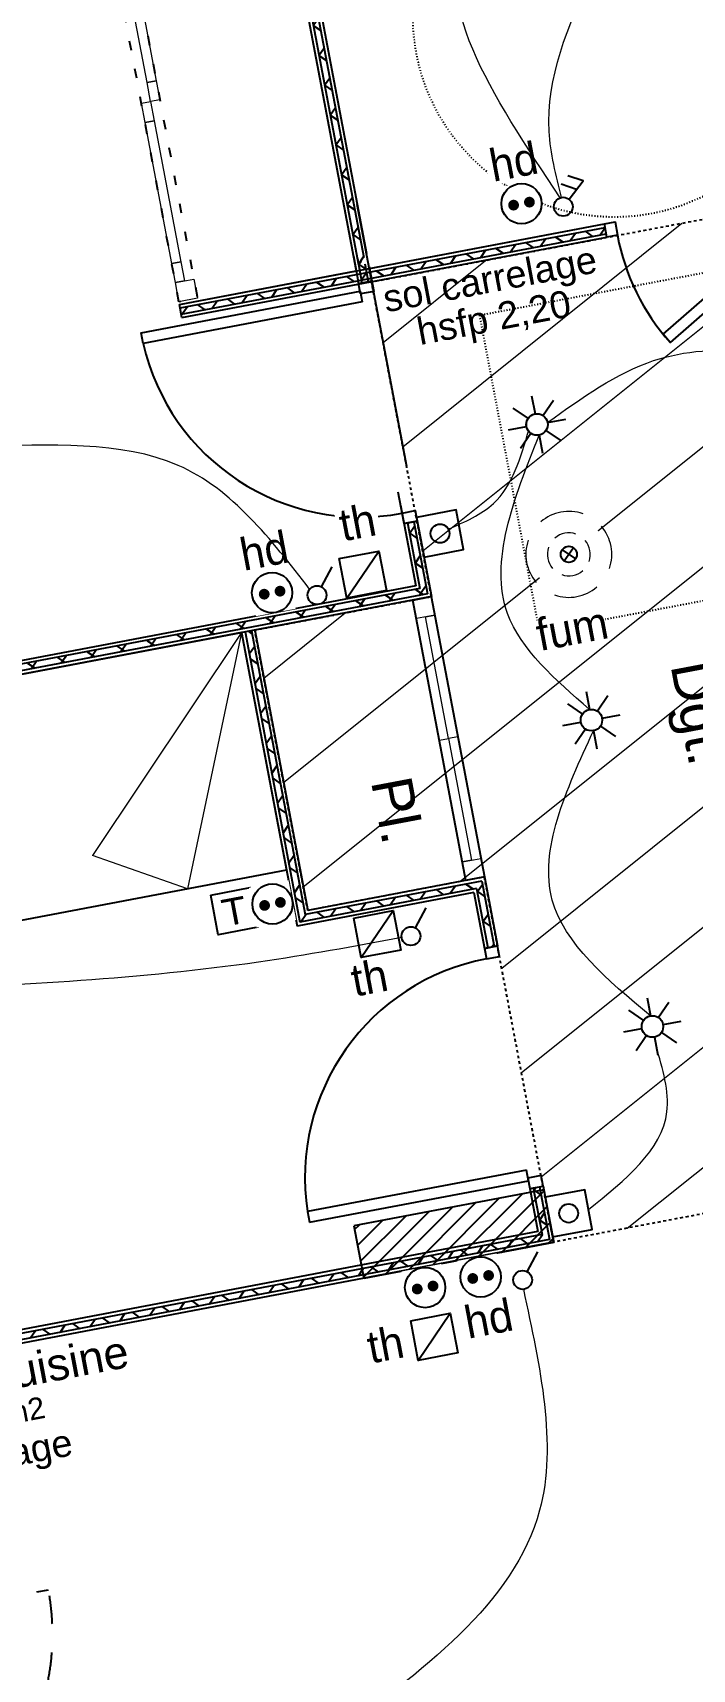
# Model space of a CAD drawing. Header units: centimetres. Extents: x 209280 to 319866, y -365283 to -277503.
# Drawn here: x 218243 to 220700, y -330069 to -323979 of the extents above; entities that cross this region are included whole.
import ezdxf

# ---------------------------------------------------------------- set-up
doc = ezdxf.new("R2010")
doc.units = ezdxf.units.CM
doc.linetypes.add('Style de ligne -1', pattern=[0.41664, 0.20828, -0.20836])
doc.linetypes.add('Style de ligne -5', pattern=[0.20828, 0.069425, -0.138855])
doc.layers.get('0').update_dxf_attribs({"color": 252})
doc.layers.add('3-BAT C-Niveau 1', color=252, linetype='Continuous')
for name, color, linetype, lineweight in [('prlm-ELEC-CFA', 1, 'Continuous', 25), ('prlm-ELEC-CFO', 1, 'Continuous', 25), ('prlm-ELEC-SSI', 6, 'Continuous', 25)]:
    doc.layers.add(name, color=color, linetype=linetype, lineweight=lineweight)
doc.styles.add('Helvetica', font='arial.ttf')
doc.styles.add('Lucida Grande', font='')
doc.styles.add('prlm-elec-cfa', font='comic.ttf', dxfattribs={"height": 12})
doc.styles.add('prlm-elec-cfo', font='comic.ttf', dxfattribs={"height": 12})
doc.styles.add('prlm-elec-ssi', font='comic.ttf', dxfattribs={"height": 12})
doc.styles.get("Standard").update_dxf_attribs({"font": 'isocp.shx', "height": 100})
doc.styles.get('Lucida Grande').set_extended_font_data('Lucida Grande')
pattern_1 = [(45, (89146.82, 134700.79), (-31.2347524, 39.0434405), [])]

# ---------------------------------------------------------------- blocks, each defined once
blk = doc.blocks.new('PORTE FENETRE TYPE 1')
at = {"linetype": 'Style de ligne -1', "ltscale": 50.8}
for p, q in [((4, 16), (4, 105)), ((182, 105), (182, 16))]:
    blk.add_line(p, q, dxfattribs=at)
at = {"linetype": 'Continuous', "lineweight": 25, "flags": 128}
for points in [[(-2, 18), (0, 18), (0, 14)], [(272, 18), (270, 18), (270, 14)], [(0, 8), (0, -18), (-2, -18)], [(270, 8), (270, -18), (272, -18)]]:
    blk.add_lwpolyline(points, dxfattribs=at)
at = {"linetype": 'Continuous', "flags": 128}
for points in [[(-2, 14), (6, 14), (6, 8), (-2, 8)], [(4, 16), (10, 16), (10, 10), (4, 10)], [(10, 16), (87, 16), (87, 14.5), (10, 14.5)], [(87, 16), (93, 16), (93, 10), (87, 10)], [(93, 16), (99, 16), (99, 10), (93, 10)], [(99, 16), (176, 16), (176, 14.5), (99, 14.5)], [(176, 16), (182, 16), (182, 10), (176, 10)], [(180, 14), (186, 14), (186, 8), (180, 8)], [(186, 14), (264, 14), (264, 12.5), (186, 12.5)], [(264, 14), (270, 14), (270, 8), (264, 8)], [(264, 14), (272, 14), (272, 8), (264, 8)], [(10, 11.5), (87, 11.5), (87, 10), (10, 10)], [(99, 11.5), (176, 11.5), (176, 10), (99, 10)], [(186, 9.5), (264, 9.5), (264, 8), (186, 8)]]:
    blk.add_lwpolyline(points, close=True, dxfattribs=at)
at = {"linetype": 'Style de ligne -1', "ltscale": 50.8}
for centre, start, end in [((4, 16), 360, 90), ((182, 16), 90, 180)]:
    blk.add_arc(centre, 89, start, end, dxfattribs=at)
at = {"insert": (74.62, 0.04), "char_height": 10.161, "attachment_point": 1, "line_spacing_factor": 0.978845, "style": 'Lucida Grande'}
blk.add_mtext('PF+VR ', dxfattribs=at)
blk = doc.blocks.new('xi.fum')
at = {"color": 0}
blk.add_wipeout([(-10.61, -10.61), (-15, 0), (-10.61, 10.61), (0, 15), (10.61, 10.61), (15, 0), (10.61, -10.61), (0, -15)], dxfattribs=at).dxf.layer = 'prlm-ELEC-SSI'
at = {"layer": 'prlm-ELEC-SSI', "color": 0}
for points in [[(-2.12, 2.12), (2.12, -2.12)], [(2.12, 2.12), (-2.12, -2.12)]]:
    blk.add_lwpolyline(points, dxfattribs=at)
blk.add_circle((0, 0), 3, dxfattribs=at)
at = {"layer": 'prlm-ELEC-SSI', "color": 0, "lineweight": 13}
for radius, start, end in [(16, 60, 120), (16, 150, 210), (8, 60, 120), (16, 330, 30), (8, 150, 210), (8, 330, 30), (8, 240, 300), (16, 240, 300)]:
    blk.add_arc((0, 0), radius, start, end, dxfattribs=at)
blk = doc.blocks.new('xi.PC')
at = {"color": 0, "lineweight": 5}
blk.add_wipeout([(-7.5, -7.5), (7.5, -7.5), (7.5, 7.5), (-7.5, 7.5)], dxfattribs=at).dxf.layer = 'prlm-ELEC-CFO'
at = {"layer": 'prlm-ELEC-CFO', "color": 0, "linetype": 'ByBlock', "lineweight": 5, "const_width": 2}
for points in [[(-4, 0, 1), (-2, 0, 1)], [(2, 0, 1), (4, 0, 1)]]:
    blk.add_lwpolyline(points, format="xyb", close=True, dxfattribs=at)
at = {"layer": 'prlm-ELEC-CFO', "color": 0, "linetype": 'ByBlock', "lineweight": -2}
blk.add_circle((0, 0), 7.5, dxfattribs=at)
blk = doc.blocks.new('xi.PCHD')
at = {"color": 0, "lineweight": 5}
blk.add_wipeout([(-7.5, -7.5), (7.5, -7.5), (7.5, 7.5), (-7.5, 7.5)], dxfattribs=at).dxf.layer = 'prlm-ELEC-CFO'
at = {"layer": 'prlm-ELEC-CFO', "color": 0, "linetype": 'ByBlock', "lineweight": 5, "const_width": 2}
for points in [[(-4, 0, 1), (-2, 0, 1)], [(2, 0, 1), (4, 0, 1)]]:
    blk.add_lwpolyline(points, format="xyb", close=True, dxfattribs=at)
at = {"layer": 'prlm-ELEC-CFO', "color": 0, "linetype": 'ByBlock', "lineweight": -2}
blk.add_circle((0, 0), 7.5, dxfattribs=at)
blk = doc.blocks.new('xi.SA')
at = {"layer": 'prlm-ELEC-CFO', "color": 0}
blk.add_lwpolyline([(0.2, -1.28), (5.5, 5.28)], dxfattribs=at)
blk.add_circle((-2, -4), 3.5, dxfattribs=at)
blk = doc.blocks.new('xi.DA')
at = {"layer": 'prlm-ELEC-CFO', "color": 0}
for points in [[(0.61, -1.67), (7.04, 4.05), (1.81, 7.01)], [(4.05, 1.39), (-1.17, 4.34)]]:
    blk.add_lwpolyline(points, dxfattribs=at)
blk.add_circle((-2, -4), 3.5, dxfattribs=at)
blk = doc.blocks.new('xi.BP')
at = {"layer": 'prlm-ELEC-CFO', "color": 0, "flags": 128}
blk.add_lwpolyline([(-7.5, -7.5), (7.5, -7.5), (7.5, 7.5), (-7.5, 7.5)], close=True, dxfattribs=at)
at = {"layer": 'prlm-ELEC-CFO', "color": 0}
blk.add_circle((0, 0), 3.5, dxfattribs=at)
blk = doc.blocks.new('xi.SPOT')
at = {"color": 0, "lineweight": 5}
blk.add_wipeout([(-4, 0), (-2.83, -2.83), (0, -4), (2.83, -2.83), (4, 0), (2.83, 2.83), (0, 4), (-2.83, 2.83)], dxfattribs=at).dxf.layer = 'prlm-ELEC-CFO'
at = {"layer": 'prlm-ELEC-CFO', "color": 0, "linetype": 'ByBlock', "lineweight": -2, "flags": 128}
for points in [[(-7.69, 7.69), (-2.83, 2.83)], [(0, 10.88), (0, 4)], [(7.69, 7.69), (2.83, 2.83)], [(-10.88, 0), (-4, 0)], [(4, 0), (10.88, 0)], [(-2.83, -2.83), (-7.69, -7.69)], [(0, -4), (0, -10.88)], [(2.83, -2.83), (7.69, -7.69)]]:
    blk.add_lwpolyline(points, dxfattribs=at)
at = {"layer": 'prlm-ELEC-CFO', "color": 0, "linetype": 'ByBlock', "lineweight": -2}
blk.add_circle((0, 0), 4, dxfattribs=at)
blk = doc.blocks.new('xi.TEL')
at = {"layer": 'prlm-ELEC-CFA', "color": 0, "linetype": 'ByBlock', "lineweight": -2, "flags": 128}
blk.add_lwpolyline([(-7.5, 7.5), (7.5, 7.5), (7.5, -7.5), (-7.5, -7.5)], close=True, dxfattribs=at)
at = {"layer": 'prlm-ELEC-CFA', "color": 0, "linetype": 'ByBlock', "insert": (0, 0), "char_height": 10, "width": 11.36, "attachment_point": 5}
blk.add_mtext('{\\fVerdana|b0|i0|c0|p34;T}', dxfattribs=at)
blk = doc.blocks.new('Groupe-42-1')
at = {"linetype": 'Continuous', "lineweight": 18}
for p, q in [((13006.05, -46091.17), (12950.52, -46174.2)), ((13006.05, -46091.17), (12985.93, -46186.59)), ((12985.93, -46186.59), (12950.46, -46174.17)), ((12985.93, -46186.59), (13022.86, -46179.58))]:
    blk.add_line(p, q, dxfattribs=at)
at = {"linetype": 'Continuous', "flags": 128}
blk.add_lwpolyline([(13006.05, -46091.17), (13022.79, -46179.6), (12836.11, -46214.95), (12819.36, -46126.53)], close=True, dxfattribs=at)
blk = doc.blocks.new('Groupe-43-1')
at = {"linetype": 'Continuous', "flags": 128}
blk.add_lwpolyline([(13089.59, -46183.44), (13069.82, -46079.09), (13076.7, -46077.79), (13096.47, -46182.14)], close=True, dxfattribs=at)
at = {"linetype": 'Continuous', "lineweight": 18, "flags": 128}
for points in [[(13071.12, -46085.97), (13069.82, -46079.09), (13076.7, -46077.79), (13078, -46084.67)], [(13083.14, -46130.62), (13074.56, -46085.32), (13078, -46084.67), (13086.58, -46129.96)], [(13088.29, -46176.56), (13079.7, -46131.27), (13083.14, -46130.62), (13091.72, -46175.91)], [(13089.59, -46183.44), (13088.29, -46176.56), (13095.16, -46175.26), (13096.47, -46182.14)]]:
    blk.add_lwpolyline(points, close=True, dxfattribs=at)
blk = doc.blocks.new('Sol carrelage')
at = {"insert": (0, -0.78), "char_height": 10.0872, "attachment_point": 2, "line_spacing_factor": 0.834288, "style": 'Helvetica'}
blk.add_mtext('sol carrelage', dxfattribs=at)
blk = doc.blocks.new('hsfp 2.20')
at = {"insert": (0, -0.78), "char_height": 10.087, "attachment_point": 2, "line_spacing_factor": 0.834288, "style": 'Helvetica'}
blk.add_mtext('hsfp 2,20', dxfattribs=at)
blk = doc.blocks.new('Groupe-53-1')
at = {"linetype": 'Style de ligne -5', "ltscale": 50.8, "flags": 128}
blk.add_lwpolyline([(12982.69, -45968.06), (12943.58, -45761.54), (12950.46, -45760.24), (12989.57, -45966.75)], close=True, dxfattribs=at)
at = {"linetype": 'Continuous', "lineweight": 18, "flags": 128}
for points in [[(12944.93, -45768.65), (12943.58, -45761.54), (12950.46, -45760.24), (12951.81, -45767.34)], [(12949.72, -45775.1), (12948.37, -45768), (12951.81, -45767.34), (12953.15, -45774.45)], [(12956.89, -45831.81), (12946.28, -45775.75), (12949.72, -45775.1), (12960.33, -45831.16)], [(12956.89, -45831.81), (12955.55, -45824.7), (12958.99, -45824.05), (12960.33, -45831.16)], [(12961.68, -45838.26), (12960.33, -45831.16), (12963.77, -45830.51), (12965.12, -45837.61)], [(12970.8, -45886.45), (12961.68, -45838.26), (12965.12, -45837.61), (12974.24, -45885.79)], [(12972.15, -45893.55), (12970.8, -45886.45), (12974.24, -45885.79), (12975.59, -45892.9)], [(12970.05, -45901.31), (12968.71, -45894.2), (12972.15, -45893.55), (12973.49, -45900.66)], [(12980, -45953.84), (12970.05, -45901.31), (12973.49, -45900.66), (12983.44, -45953.19)], [(12981.35, -45960.95), (12980, -45953.84), (12983.44, -45953.19), (12984.79, -45960.3)], [(12982.69, -45968.06), (12981.35, -45960.95), (12988.23, -45959.65), (12989.57, -45966.75)]]:
    blk.add_lwpolyline(points, close=True, dxfattribs=at)

msp = doc.modelspace()

# ---------------------------------------------------------------- hatches: boundary and pattern name
at = {"linetype": 'Continuous'}
h = msp.add_hatch(dxfattribs=at)
h.set_pattern_fill('02_ISOLANT', color=256, scale=10, angle=-79.276402, style=0, pattern_type=2)
h.set_pattern_definition([(325.723598, (88960.93, 134700.79), (45.054861, 66.106426), []), (55.723598, (88960.93, 134700.79), (66.106426, -45.054861), [])])
h.paths.add_polyline_path([(219092.438, -322788.367), (219068.857, -322792.832), (219457.109, -324842.974), (219476.226, -324814.936)])
h = msp.add_hatch(dxfattribs=at)
h.set_pattern_fill('02_ISOLANT', color=256, scale=10, angle=10.7014009, style=0, pattern_type=2)
h.set_pattern_definition([(55.7014, (88960.93, 134700.79), (-66.088966, 45.080468), []), (145.7014, (88960.93, 134700.79), (45.080468, 66.088966), [])])
h.paths.add_polyline_path([(218792.155, -325002.341), (218796.612, -325025.923), (220379.817, -324726.733), (220375.36, -324703.151)])
h = msp.add_hatch(dxfattribs=at)
h.set_pattern_fill('02_ISOLANT', color=256, scale=10, angle=-79.2762509, style=0, pattern_type=2)
h.set_pattern_definition([(325.72375, (88960.93, 134700.79), (45.054687, 66.106544), []), (55.72375, (88960.93, 134700.79), (66.106544, -45.054687), [])])
h.paths.add_polyline_path([(219480.692, -324838.517), (219452.643, -324819.393), (219469.617, -324909.019), (219493.198, -324904.553)])
h = msp.add_hatch(dxfattribs=at)
h.set_pattern_fill('02_ISOLANT', color=256, scale=10, angle=-79.2762509, style=0, pattern_type=2)
h.set_pattern_definition([(325.72375, (88960.93, 134700.79), (45.054687, 66.106544), []), (55.72375, (88960.93, 134700.79), (66.106544, -45.054687), [])])
h.paths.add_polyline_path([(219662.525, -325798.66), (219638.944, -325803.126), (219685.234, -326047.555), (219713.281, -326066.67)])
h = msp.add_hatch(dxfattribs=at)
h.set_pattern_fill('02_ISOLANT', color=256, scale=10, angle=-169.2764053, style=0, pattern_type=2)
h.set_pattern_definition([(235.723595, (88960.93, 134700.79), (66.106423, -45.054865), []), (325.723595, (88960.93, 134700.79), (-45.054865, -66.106423), [])])
h.paths.add_polyline_path([(219713.281, -326066.67), (219685.234, -326047.555), (215522.073, -326835.968), (215526.539, -326859.549)])
h = msp.add_hatch(dxfattribs=at)
h.set_pattern_fill('02_ISOLANT', color=256, scale=10, angle=-79.2764053, style=0, pattern_type=2)
h.set_pattern_definition([(325.723595, (88960.93, 134700.79), (45.054865, 66.106423), []), (55.723595, (88960.93, 134700.79), (66.106423, -45.054865), [])])
h.paths.add_polyline_path([(219057.733, -326204.048), (219034.152, -326208.514), (219238.649, -327288.343), (219257.764, -327260.296)])
h = msp.add_hatch(dxfattribs=at)
h.set_pattern_fill('02_ISOLANT', color=256, scale=10, angle=-169.2764053, style=0, pattern_type=2)
h.set_pattern_definition([(235.723595, (88960.93, 134700.79), (66.106423, -45.054865), []), (325.723595, (88960.93, 134700.79), (-45.054865, -66.106423), [])])
h.paths.add_polyline_path([(219896.618, -327163.737), (219915.734, -327135.691), (219257.764, -327260.296), (219238.649, -327288.343)])
h = msp.add_hatch(dxfattribs=at)
h.set_pattern_fill('02_ISOLANT', color=256, scale=10, angle=-79.2762509, style=0, pattern_type=2)
h.set_pattern_definition([(325.72375, (88960.93, 134700.79), (45.054687, 66.106544), []), (55.72375, (88960.93, 134700.79), (66.106544, -45.054687), [])])
h.paths.add_polyline_path([(219915.734, -327135.691), (219896.618, -327163.737), (219938.344, -327384.061), (219961.925, -327379.595)])
h = msp.add_hatch(dxfattribs=at)
h.set_pattern_fill('MURS MACONNERIE-2', color=256, scale=10, style=0, pattern_type=2)
h.set_pattern_definition(pattern_1)
h.paths.add_polyline_path([(220183.799, -328481.301), (220146.585, -328284.793), (219439.496, -328418.701), (219476.711, -328615.208)])
h = msp.add_hatch(dxfattribs=at)
h.set_pattern_fill('MURS MACONNERIE-2', color=256, scale=10, style=0, pattern_type=2)
h.set_pattern_definition(pattern_1)
h.paths.add_polyline_path([(220183.799, -328481.301), (220146.585, -328284.793), (219439.507, -328418.699), (219476.721, -328615.206)])
h = msp.add_hatch(dxfattribs=at)
h.set_pattern_fill('02_ISOLANT', color=256, scale=10, angle=-79.2762509, style=0, pattern_type=2)
h.set_pattern_definition([(325.72375, (88960.93, 134700.79), (45.054687, 66.106544), []), (55.72375, (88960.93, 134700.79), (66.106544, -45.054687), [])])
h.paths.add_polyline_path([(220131.252, -328273.703), (220107.671, -328278.169), (220140.382, -328450.896), (220168.427, -328470.002)])
h = msp.add_hatch(dxfattribs=at)
h.set_pattern_fill('02_ISOLANT', color=256, scale=10, angle=-169.2542114, style=0, pattern_type=2)
h.set_pattern_definition([(235.745789, (88960.93, 134700.79), (66.12387, -45.029255), []), (325.745789, (88960.93, 134700.79), (-45.029255, -66.12387), [])])
h.paths.add_polyline_path([(220168.427, -328470.002), (220140.382, -328450.896), (217268.582, -328995.905), (217273.057, -329019.485)])
at = {"layer": '3-BAT C-Niveau 1', "linetype": 'Continuous', "lineweight": 18}
h = msp.add_hatch(dxfattribs=at)
h.set_pattern_fill('BA 13', color=256, scale=10, style=0, pattern_type=2)
h.set_pattern_definition([(218.65981, (88960.93, 134700.8), (-199.24783, 287.75041), [])])
h.paths.add_polyline_path([(222031.435, -324428.275), (222292.443, -325799.412), (222241.191, -325809.114), (222250.48, -325858.234), (222301.941, -325848.498), (222547.369, -327144.463), (221172.138, -327404.902), (220926.841, -326108.912), (221317.097, -326035.023), (221307.788, -325985.864), (220868.735, -326069.027), (221285.582, -328270.918), (220183.469, -328479.535), (220174.493, -328432.177), (220174.464, -328432.23), (219925.543, -327120.602), (219267.611, -327245.2), (219070.008, -326201.717), (219727.998, -326077.121), (219505.36, -324905.982)])

# ---------------------------------------------------------------- linework, layer by layer
at = {"linetype": 'Continuous', "lineweight": 25}
for p, q in [((219056.084, -322795.251), (219446.754, -324858.161)), ((219207.541, -323326.295), (219486.581, -324799.749)), ((219497.21, -324855.871), (220372.946, -324690.377)), ((220382.231, -324739.507), (220372.946, -324690.377)), ((218799.026, -325038.697), (220382.231, -324739.507)), ((219437.451, -324809.034), (219456.844, -324911.438)), ((218789.741, -324989.567), (219448.079, -324865.156)), ((219495.885, -324848.876), (219505.971, -324902.134)), ((219456.844, -324911.438), (219505.971, -324902.134)), ((218799.026, -325038.697), (218789.741, -324989.567)), ((219626.171, -325805.545), (219603.901, -325687.952)), ((219613.205, -325737.079), (219670.043, -326037.201)), ((219626.171, -325805.545), (219675.298, -325796.242)), ((219675.298, -325796.242), (219728.473, -326077.024)), ((219670.043, -326037.201), (215519.654, -326823.195)), ((219728.473, -326077.024), (219070.506, -326201.629)), ((219021.379, -326210.933), (215528.958, -326872.322)), ((219021.379, -326210.933), (219228.295, -327303.534)), ((219070.506, -326201.629), (219268.118, -327245.104)), ((219926.088, -327120.499), (219268.118, -327245.104)), ((219926.088, -327120.499), (219974.698, -327377.176)), ((219886.264, -327178.929), (219228.295, -327303.534)), ((219886.264, -327178.929), (219925.571, -327386.48)), ((219925.571, -327386.48), (219974.698, -327377.176)), ((220094.898, -328280.588), (220144.025, -328271.284)), ((220094.898, -328280.588), (220125.191, -328440.547)), ((220144.025, -328271.284), (220183.618, -328480.351)), ((220125.191, -328440.547), (217266.158, -328983.133)), ((220183.618, -328480.351), (217275.481, -329032.257))]:
    msp.add_line(p, q, dxfattribs=at)
at = {"linetype": 'Continuous'}
for p, q in [((219068.857, -322792.832), (219457.109, -324842.974)), ((219068.857, -322792.832), (219457.109, -324842.974)), ((219092.438, -322788.367), (219476.226, -324814.936)), ((219092.438, -322788.367), (219476.226, -324814.936)), ((219105.21, -322785.948), (219486.581, -324799.749)), ((219636.729, -325592.592), (219452.246, -324618.44)), ((218789.741, -324989.567), (220372.946, -324690.377)), ((218792.155, -325002.341), (220375.36, -324703.151)), ((218792.155, -325002.341), (220375.36, -324703.151)), ((218796.612, -325025.923), (220379.817, -324726.733)), ((218796.612, -325025.923), (220379.817, -324726.733)), ((219452.643, -324819.393), (219469.617, -324909.019)), ((219452.643, -324819.393), (219469.617, -324909.019)), ((219480.692, -324838.517), (219493.198, -324904.553)), ((219480.692, -324838.517), (219493.198, -324904.553)), ((219495.885, -324848.876), (219505.971, -324902.134)), ((219638.944, -325803.126), (219685.234, -326047.555)), ((219638.944, -325803.126), (219685.234, -326047.555)), ((219662.525, -325798.66), (219713.281, -326066.67)), ((219662.525, -325798.66), (219713.281, -326066.67)), ((219675.298, -325796.242), (219728.473, -326077.024)), ((219685.234, -326047.555), (215522.073, -326835.968)), ((219685.234, -326047.555), (215522.073, -326835.968)), ((219713.281, -326066.67), (215526.539, -326859.549)), ((219713.281, -326066.67), (215526.539, -326859.549)), ((219728.473, -326077.024), (215528.958, -326872.322)), ((219034.152, -326208.514), (219238.649, -327288.343)), ((219034.152, -326208.514), (219238.649, -327288.343)), ((219057.733, -326204.048), (219257.764, -327260.296)), ((219057.733, -326204.048), (219257.764, -327260.296)), ((219070.506, -326201.629), (219268.118, -327245.104)), ((219915.734, -327135.691), (219257.764, -327260.296)), ((219915.734, -327135.691), (219257.764, -327260.296)), ((219915.734, -327135.691), (219961.925, -327379.595)), ((219915.734, -327135.691), (219961.925, -327379.595)), ((219926.088, -327120.499), (219974.698, -327377.176)), ((219886.264, -327178.929), (219228.295, -327303.534)), ((219896.618, -327163.737), (219238.649, -327288.343)), ((219896.618, -327163.737), (219238.649, -327288.343)), ((219896.618, -327163.737), (219938.344, -327384.061)), ((219896.618, -327163.737), (219938.344, -327384.061)), ((219974.709, -327377.174), (219925.571, -327386.48)), ((219925.571, -327386.48), (219933.014, -327425.782)), ((219982.152, -327416.476), (219974.709, -327377.174)), ((219933.014, -327425.782), (219982.152, -327416.476)), ((220081.874, -328211.815), (219266.369, -328366.256)), ((220089.317, -328251.116), (220081.874, -328211.815)), ((220136.593, -328231.98), (220087.455, -328241.286)), ((220087.455, -328241.286), (220094.898, -328280.588)), ((220144.036, -328271.282), (220136.593, -328231.98)), ((219273.812, -328405.558), (220089.317, -328251.116)), ((220146.585, -328284.793), (219439.496, -328418.701)), ((220146.585, -328284.793), (219439.496, -328418.701)), ((220146.585, -328284.793), (219439.507, -328418.699)), ((220146.585, -328284.793), (219439.507, -328418.699)), ((220094.898, -328280.588), (220144.036, -328271.282)), ((220107.671, -328278.169), (220140.382, -328450.896)), ((220107.671, -328278.169), (220140.382, -328450.896)), ((220131.252, -328273.703), (220168.427, -328470.002)), ((220131.252, -328273.703), (220168.427, -328470.002)), ((220144.025, -328271.284), (220183.618, -328480.351)), ((220146.585, -328284.793), (220183.799, -328481.301)), ((220146.585, -328284.793), (220183.799, -328481.301)), ((219266.369, -328366.256), (219273.812, -328405.558)), ((219439.496, -328418.701), (219476.711, -328615.208)), ((219439.507, -328418.699), (219476.721, -328615.206)), ((220140.382, -328450.896), (217268.582, -328995.905)), ((220140.382, -328450.896), (217268.582, -328995.905)), ((220168.427, -328470.002), (217273.057, -329019.485)), ((220168.427, -328470.002), (217273.057, -329019.485)), ((220183.618, -328480.351), (217275.481, -329032.257)), ((220183.799, -328481.301), (219476.711, -328615.208)), ((220183.799, -328481.301), (219476.721, -328615.206))]:
    msp.add_line(p, q, dxfattribs=at)
at = {"linetype": 'Continuous', "lineweight": 18}
for q in [(219476.711, -328615.208), (219476.721, -328615.206)]:
    msp.add_line((220183.799, -328481.301), q, dxfattribs=at)
at = {"linetype": 'Continuous', "flags": 128}
for points in [[(221243.678, -324585.508), (220618.163, -325131.063), (220591.871, -325100.917), (221217.387, -324555.362)], [(220421.537, -324732.091), (220382.233, -324739.518), (220372.946, -324690.377), (220412.251, -324682.949)], [(219469.868, -324980.21), (218654.364, -325134.652), (218646.921, -325095.35), (219462.425, -324940.909)], [(219464.287, -324950.739), (219456.844, -324911.438), (219505.982, -324902.132), (219513.425, -324941.433)], [(219626.171, -325805.545), (219618.728, -325766.244), (219667.866, -325756.938), (219675.309, -325796.239)]]:
    msp.add_lwpolyline(points, close=True, dxfattribs=at)
at = {"linetype": 'Style de ligne -5', "ltscale": 50.8, "flags": 128}
msp.add_lwpolyline([(220131.567, -326208.57), (219908.313, -325029.52), (222069.905, -324620.223), (222293.158, -325799.272)], close=True, dxfattribs=at)
at = {"linetype": 'Style de ligne -5', "ltscale": 50.8}
msp.add_circle((220409.374, -323914.64), 750.014, dxfattribs=at)
at = {"linetype": 'Continuous'}
for centre, start, end in [((221237.102, -324577.968), 190.7014009, 221.7845235), ((219464.287, -324950.739), 192.7934406, 280.7237491)]:
    msp.add_arc(centre, 830.542, start, end, dxfattribs=at)
at = {"layer": '3-BAT C-Niveau 1', "linetype": 'Style de ligne -1', "ltscale": 50.8, "flags": 128}
msp.add_lwpolyline([(222031.435, -324428.275), (222292.443, -325799.412), (222241.191, -325809.114), (222250.48, -325858.234), (222301.941, -325848.498), (222547.369, -327144.463), (221172.138, -327404.902), (220926.841, -326108.912), (221317.097, -326035.023), (221307.788, -325985.864), (220868.735, -326069.027), (221285.582, -328270.918), (220183.469, -328479.535), (220174.493, -328432.177), (220174.464, -328432.23), (219925.543, -327120.602), (219267.611, -327245.2), (219070.008, -326201.717), (219727.998, -326077.121), (219505.36, -324905.982)], close=True, dxfattribs=at)
at = {"layer": 'prlm-ELEC-CFO', "lineweight": 13}
for points in [[(220161.072, -325429.247), (220556.186, -325198.838), (221321.271, -325226.356)], [(220544.263, -327637.995), (220178.71, -327206.663), (220331.966, -326576.243)], [(219617.652, -327346.506), (219084.169, -327437.57), (217755.777, -327543.968)], [(220313.253, -328358.449), (220605.553, -327995.099), (220565.547, -327750.388)]]:
    msp.add_spline(points, degree=3, dxfattribs=at)

# ---------------------------------------------------------------- block references
at = {"xscale": 10, "yscale": 10, "zscale": 10}
for name in ['Groupe-53-1', 'Groupe-43-1', 'Groupe-42-1']:
    msp.add_blockref(name, (88960.928, 134700.79), dxfattribs=at)
for name, p, rotation in [('Sol carrelage', (219935.031, -324837.725), 10.72359474388163), ('hsfp 2.20', (219949.923, -324980.603), 10.72359474388163), ('Sol carrelage', (217981.726, -329240.162), 10.72359474384293)]:
    msp.add_blockref(name, p, dxfattribs=dict(at, rotation=rotation))
at = {"layer": '3-BAT C-Niveau 1', "xscale": 10, "yscale": 10, "zscale": 10, "rotation": 280.7235947438887}
msp.add_blockref('PORTE FENETRE TYPE 1', (217262.265, -329929.755), dxfattribs=at)
at = {"layer": 'prlm-ELEC-CFA', "xscale": 10, "yscale": 10, "zscale": 10, "rotation": 10.72360141139323}
msp.add_blockref('xi.TEL', (218993.802, -327248.04), dxfattribs=at)
at = {"layer": 'prlm-ELEC-CFO', "xscale": 10, "yscale": 10, "zscale": 10, "rotation": 10.72360141139323}
for name, p in [('xi.BP', (219760.4, -325842.265)), ('xi.SA', (219664.366, -327297.622)), ('xi.BP', (220239.563, -328372.404))]:
    msp.add_blockref(name, p, dxfattribs=at)

# ---------------------------------------------------------------- texts
at = {"attachment_point": 2, "line_spacing_factor": 0.834288, "style": 'Helvetica'}
for s, insert, char_height, rotation in [('Dgt.', (220803.422, -326495.426), 151.3086, 280.7235947), ('Pl.\\P', (219674.232, -326857.763), 151.3086, 280.7235947), ('Salon / Cuisine\\P{\\H0.6752x;20,97m2}\\P', (218032.263, -328930.131), 120, 10.7235947)]:
    msp.add_mtext(s, dxfattribs=dict(at, insert=insert, char_height=char_height, rotation=rotation))

# ---------------------------------------------------------------- next in the draw order: block references
at = {"layer": 'prlm-ELEC-CFO', "xscale": 10, "yscale": 10, "zscale": 10, "rotation": 10.72360141139323}
for name, p in [('xi.PC', (219136.27, -327221.06)), ('xi.SPOT', (220551.705, -327677.297)), ('xi.PC', (219704.844, -328648.675))]:
    msp.add_blockref(name, p, dxfattribs=at)

# ---------------------------------------------------------------- next in the draw order: texts
at = {"layer": 'prlm-ELEC-CFO', "lineweight": 20, "char_height": 120, "attachment_point": 5, "rotation": 10.7236014, "line_spacing_factor": 0.8, "bg_fill": 3, "box_fill_scale": 1.1, "bg_fill_color": 256, "bg_fill_transparency": 0}
for s, insert, style in [('hd', (220034.497, -324459.062), 'prlm-elec-cfo'), ('th', (219453.086, -325801.456), 'prlm-elec-cfa'), ('hd', (219105.348, -325906.996), 'prlm-elec-cfo'), ('th', (219497.212, -327496.061), 'prlm-elec-cfa'), ('hd', (219941.329, -328764.982), 'prlm-elec-cfo')]:
    msp.add_mtext(s, dxfattribs=dict(at, insert=insert, style=style))
at = {"layer": 'prlm-ELEC-SSI', "lineweight": 20, "insert": (220241.146, -326137.265), "char_height": 120, "attachment_point": 2, "rotation": 10.7236014, "line_spacing_factor": 0.8, "style": 'prlm-elec-ssi', "bg_fill": 3, "box_fill_scale": 0.95, "bg_fill_color": 256, "bg_fill_transparency": 0}
msp.add_mtext('fum', dxfattribs=at)

# ---------------------------------------------------------------- next in the draw order: linework, layer by layer
at = {"linetype": 'Continuous'}
msp.add_arc((220087.455, -328241.286), 830.542, 100.7237491, 188.6540575, dxfattribs=at)
at = {"layer": 'prlm-ELEC-CFO', "linetype": 'ByBlock', "lineweight": -2, "flags": 128}
for points in [[(219385.051, -325935.589), (219532.431, -325907.678), (219560.342, -326055.059), (219412.962, -326082.97)], [(219438.811, -327273.397), (219586.191, -327245.487), (219614.102, -327392.867), (219466.722, -327420.778)]]:
    msp.add_lwpolyline(points, close=True, dxfattribs=at)
at = {"layer": 'prlm-ELEC-CFO', "color": 1}
for points in [[(219412.962, -326082.97), (219532.431, -325907.678)], [(219466.722, -327420.778), (219586.191, -327245.487)], [(219678.982, -328919.695), (219798.451, -328744.404)]]:
    msp.add_lwpolyline(points, dxfattribs=at)

# ---------------------------------------------------------------- next in the draw order: block references
at = {"layer": 'prlm-ELEC-CFO', "xscale": 10, "yscale": 10, "zscale": 10, "rotation": 10.72360141139323}
for p in [(220063.913, -324614.627), (219134.807, -326062.553), (219911.839, -328609.431)]:
    msp.add_blockref('xi.PCHD', p, dxfattribs=at)
at = {"layer": 'prlm-ELEC-SSI', "xscale": 10, "yscale": 10, "zscale": 10, "rotation": 10.72360141139323}
msp.add_blockref('xi.fum', (220240.163, -325919.978), dxfattribs=at)

# ---------------------------------------------------------------- next in the draw order: linework, layer by layer
at = {"layer": 'prlm-ELEC-CFO', "lineweight": 13}
for points in [[(220208.303, -324592.769), (219886.111, -323604.933), (220455.496, -323186.314), (220474.912, -322683.258)], [(220213.048, -324591.52), (220166.474, -324345.59), (220322.89, -323758.676)], [(219274.635, -326049.923), (218784.696, -325588.622), (217393.637, -325387.378), (217123.277, -324748.011)], [(219791.269, -325825.768), (219959.554, -325730.68), (220090.856, -325456.938)], [(220317.08, -326497.64), (220012.189, -326140.072), (220129.214, -325475.991)], [(220070.72, -328655.412), (220131.524, -329477.614), (219341.99, -330334.792)]]:
    msp.add_spline(points, degree=3, dxfattribs=at)

# ---------------------------------------------------------------- next in the draw order: block references
at = {"layer": 'prlm-ELEC-CFO', "xscale": 10, "yscale": 10, "zscale": 10, "rotation": 10.72360141139323}
for name, p in [('xi.DA', (220231.769, -324582.886)), ('xi.SA', (219314.341, -326028.553)), ('xi.SA', (220080.347, -328577.485))]:
    msp.add_blockref(name, p, dxfattribs=at)

# ---------------------------------------------------------------- next in the draw order: block references
for p in [(220121.771, -325436.69), (220324.523, -326536.941)]:
    msp.add_blockref('xi.SPOT', p, dxfattribs=at)

# ---------------------------------------------------------------- next in the draw order: texts
at = {"layer": 'prlm-ELEC-CFO', "lineweight": 20, "insert": (219557.076, -328861.187), "char_height": 120, "attachment_point": 5, "rotation": 10.7236014, "line_spacing_factor": 0.8, "style": 'prlm-elec-cfa', "bg_fill": 3, "box_fill_scale": 1.1, "bg_fill_color": 256, "bg_fill_transparency": 0}
msp.add_mtext('th', dxfattribs=at)

# ---------------------------------------------------------------- next in the draw order: linework, layer by layer
at = {"layer": 'prlm-ELEC-CFO', "linetype": 'ByBlock', "lineweight": -2, "flags": 128}
msp.add_lwpolyline([(219651.071, -328772.315), (219798.451, -328744.404), (219826.362, -328891.785), (219678.982, -328919.695)], close=True, dxfattribs=at)

doc.saveas('drawing.dxf')
